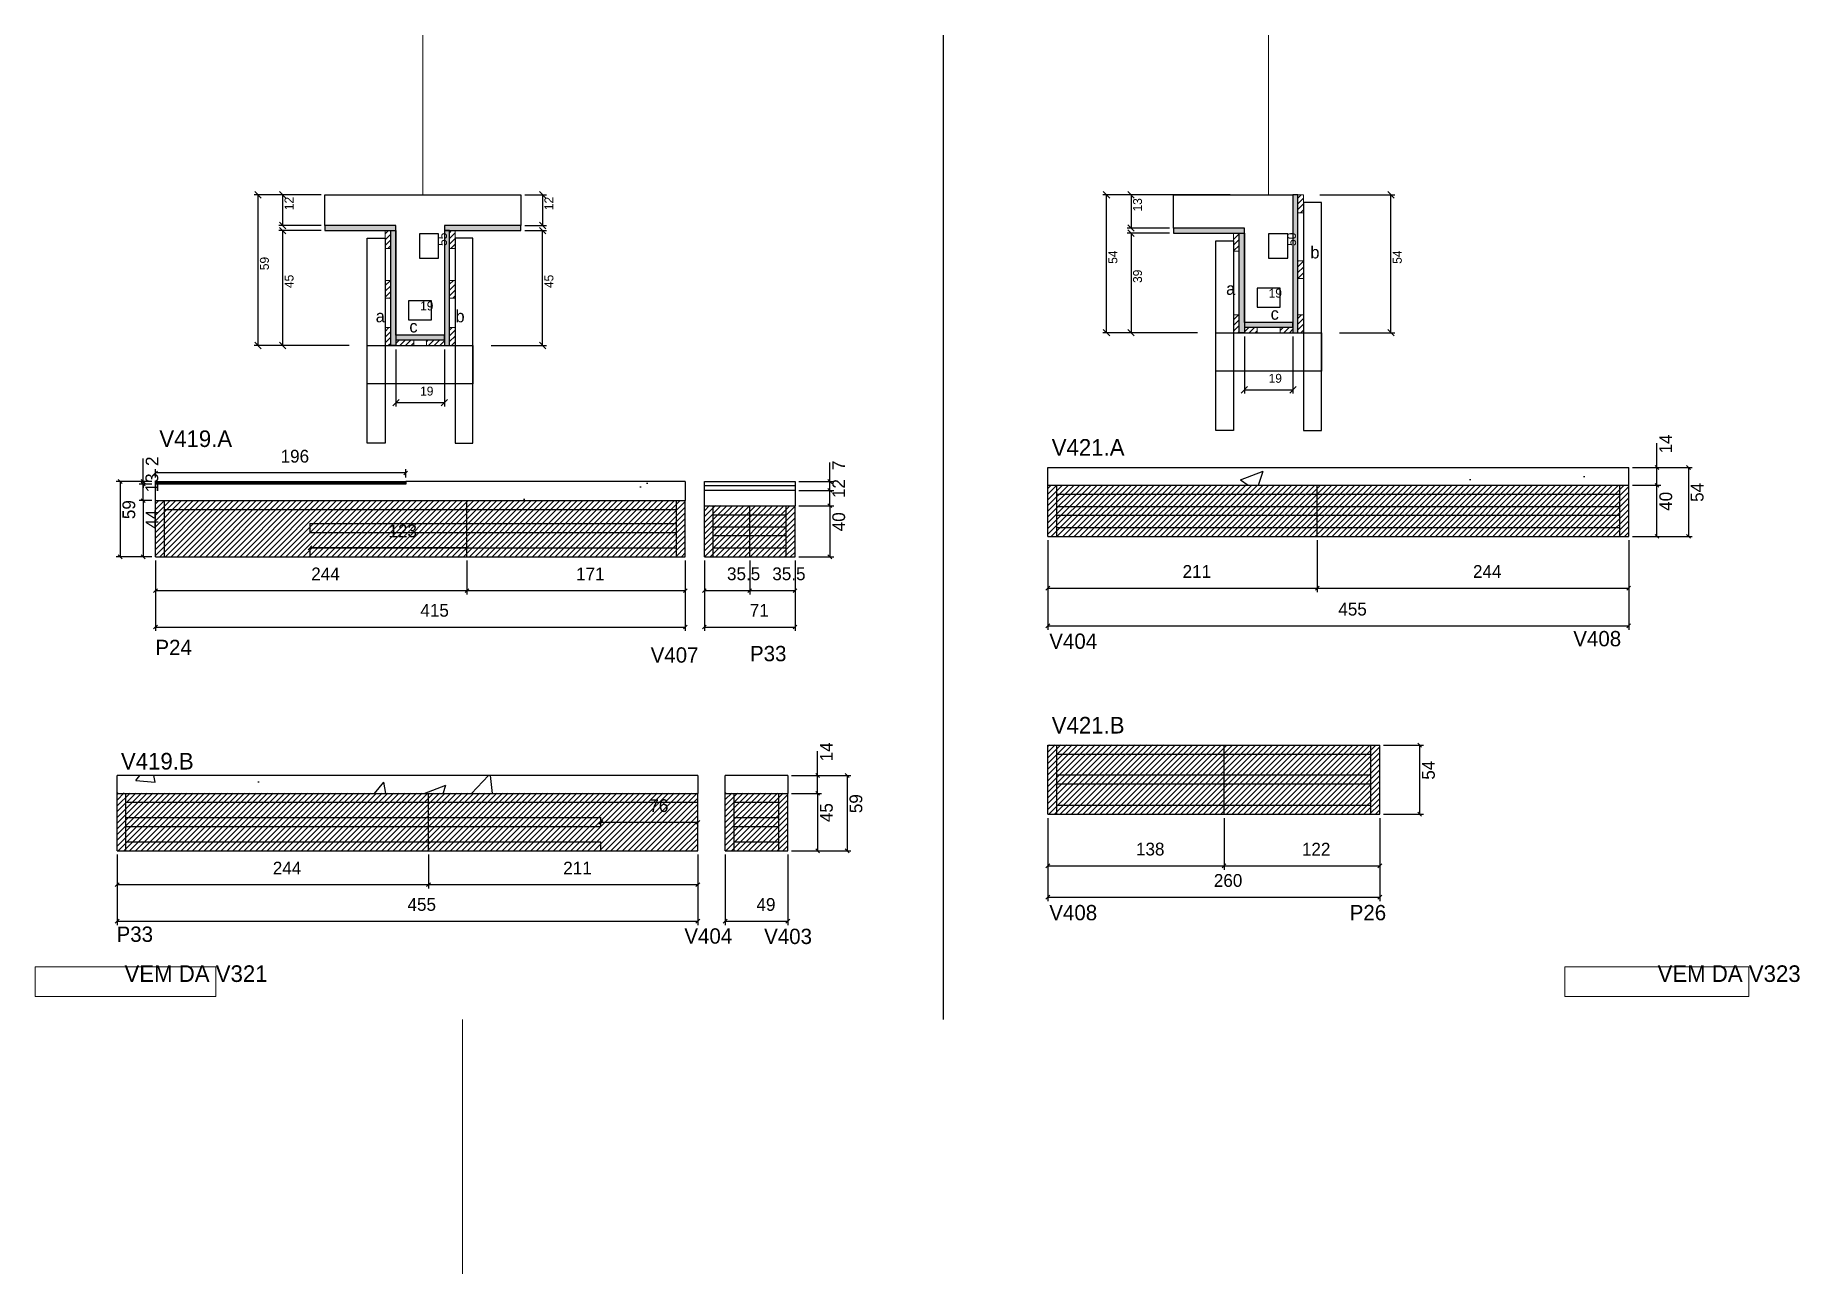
# Model space of a CAD drawing. Header units: metres. Extents: x 4782 to 6164, y 1444 to 2414.
import ezdxf

# ---------------------------------------------------------------- set-up
doc = ezdxf.new("R2010")
doc.units = ezdxf.units.M
for name, color, linetype in [('5', 7, 'Continuous'), ('CONCRETO', 7, 'Continuous'), ('COTA', 7, 'Continuous'), ('Cota Seção (2x)', 7, 'Continuous'), ('detalhes', 7, 'Continuous'), ('Hachura', 7, 'Continuous'), ('Madeira', 7, 'Continuous'), ('Painéis', 7, 'Continuous'), ('REAPROVEITAMENTO', 7, 'Continuous'), ('SARR_2.2x7', 7, 'Continuous'), ('SARR_3.5x7', 7, 'Continuous'), ('SARR_EDITAR', 7, 'Continuous'), ('SARRAFO DE PRESSAO', 7, 'Continuous'), ('Texto Seção', 7, 'Continuous')]:
    doc.layers.add(name, color=color, linetype=linetype)

msp = doc.modelspace()

# ---------------------------------------------------------------- hatches: boundary and pattern name
at = {"layer": 'COTA'}
h = msp.add_hatch(dxfattribs=at)
h.set_pattern_fill('AR-CONC')
h.paths.add_polyline_path([(6030.2, 2061.8), (6030.2, 2075.8), (5575.2, 2075.8), (5575.2, 2061.8), (6030.2, 2061.8), (6030.2, 2061.8)])
h = msp.add_hatch(dxfattribs=at)
h.set_pattern_fill('AR-CONC')
h.paths.add_polyline_path([(5072.1, 2062.8), (4876.1, 2062.8), (4876.1, 2049.8), (5291.1, 2049.8), (5291.1, 2064.8), (5072.1, 2064.8), (5072.1, 2062.8)])
h = msp.add_hatch(dxfattribs=at)
h.set_pattern_fill('AR-CONC')
h.paths.add_polyline_path([(5377.1, 2045.8), (5377.1, 2057.8), (5306.1, 2057.8), (5306.1, 2045.8), (5377.1, 2045.8)])
h = msp.add_hatch(dxfattribs=at)
h.set_pattern_fill('AR-CONC')
h.paths.add_polyline_path([(5301, 1820.5), (5301, 1834.5), (4845.7, 1834.5), (4846, 1820.5), (5301, 1820.5), (5301, 1820.5)])
h = msp.add_hatch(dxfattribs=at)
h.set_pattern_fill('AR-CONC')
h.paths.add_polyline_path([(5371.4, 1820.5), (5371.4, 1834.5), (5322.4, 1834.5), (5322.4, 1820.5), (5371.4, 1820.5), (5371.4, 1820.5)])
at = {"layer": 'Hachura'}
h = msp.add_hatch(color=7, dxfattribs=at)
h.dxf.hatch_style = 1
h.paths.add_polyline_path([(5771.1, 2289.3), (5767.1, 2289.3), (5767.1, 2181.3), (5771.1, 2181.3), (5771.1, 2289.3)])
h = msp.add_hatch(dxfattribs=at)
h.set_pattern_fill('ANSI31')
h.paths.add_polyline_path([(5771.1, 2275.3), (5775.5, 2275.3), (5775.5, 2289.3), (5771.1, 2289.3), (5771.1, 2275.3)])
h = msp.add_hatch(color=7, dxfattribs=at)
h.dxf.hatch_style = 1
h.paths.add_polyline_path([(5064.4, 2261.3), (5064.4, 2265.3), (5008.8, 2265.3), (5008.8, 2261.3), (5064.4, 2261.3)])
h = msp.add_hatch(dxfattribs=at)
h.set_pattern_fill('ANSI31')
h.paths.add_polyline_path([(5056, 2247.3), (5060.4, 2247.3), (5060.4, 2261.3), (5056, 2261.3), (5056, 2247.3)])
h = msp.add_hatch(color=7, dxfattribs=at)
h.dxf.hatch_style = 1
h.paths.add_polyline_path([(5060.4, 2261.3), (5064.4, 2261.3), (5064.4, 2171.3), (5060.4, 2171.3), (5060.4, 2261.3)])
h = msp.add_hatch(color=7, dxfattribs=at)
h.dxf.hatch_style = 1
h.paths.add_polyline_path([(5162.4, 2261.3), (5162.4, 2265.3), (5102.4, 2265.3), (5102.4, 2261.3), (5162.4, 2261.3)])
h = msp.add_hatch(color=7, dxfattribs=at)
h.dxf.hatch_style = 1
h.paths.add_polyline_path([(5106.4, 2261.3), (5102.4, 2261.3), (5102.4, 2171.3), (5106.4, 2171.3), (5106.4, 2261.3)])
h = msp.add_hatch(dxfattribs=at)
h.set_pattern_fill('ANSI31')
h.paths.add_polyline_path([(5110.8, 2247.3), (5106.4, 2247.3), (5106.4, 2261.3), (5110.8, 2261.3), (5110.8, 2247.3)])
h = msp.add_hatch(color=7, dxfattribs=at)
h.dxf.hatch_style = 1
h.paths.add_polyline_path([(5729.1, 2259.3), (5729.1, 2263.3), (5673.5, 2263.3), (5673.5, 2259.3), (5729.1, 2259.3)])
h = msp.add_hatch(dxfattribs=at)
h.set_pattern_fill('ANSI31')
h.paths.add_polyline_path([(5720.7, 2245.3), (5725.1, 2245.3), (5725.1, 2259.3), (5720.7, 2259.3), (5720.7, 2245.3)])
h = msp.add_hatch(color=7, dxfattribs=at)
h.dxf.hatch_style = 1
h.paths.add_polyline_path([(5729.1, 2259.3), (5725.1, 2259.3), (5725.1, 2181.3), (5729.1, 2181.3), (5729.1, 2259.3), (5729.1, 2259.3)])
h = msp.add_hatch(dxfattribs=at)
h.set_pattern_fill('ANSI31')
h.paths.add_polyline_path([(5771.1, 2223.7), (5775.5, 2223.7), (5775.5, 2237.7), (5771.1, 2237.7), (5771.1, 2223.7)])
h = msp.add_hatch(dxfattribs=at)
h.set_pattern_fill('ANSI31')
h.paths.add_polyline_path([(5056, 2208.3), (5060.4, 2208.3), (5060.4, 2222.3), (5056, 2222.3), (5056, 2208.3)])
h = msp.add_hatch(dxfattribs=at)
h.set_pattern_fill('ANSI31')
h.paths.add_polyline_path([(5110.8, 2208.3), (5106.4, 2208.3), (5106.4, 2222.3), (5110.8, 2222.3), (5110.8, 2208.3)])
h = msp.add_hatch(dxfattribs=at)
h.set_pattern_fill('ANSI31')
h.paths.add_polyline_path([(5056, 2171.3), (5060.4, 2171.3), (5060.4, 2185.3), (5056, 2185.3), (5056, 2171.3)])
h = msp.add_hatch(dxfattribs=at)
h.set_pattern_fill('ANSI31')
h.paths.add_polyline_path([(5110.8, 2171.3), (5106.4, 2171.3), (5106.4, 2185.3), (5110.8, 2185.3), (5110.8, 2171.3)])
h = msp.add_hatch(dxfattribs=at)
h.set_pattern_fill('ANSI31')
h.paths.add_polyline_path([(5720.7, 2181.3), (5725.1, 2181.3), (5725.1, 2195.3), (5720.7, 2195.3), (5720.7, 2181.3)])
h = msp.add_hatch(color=7, dxfattribs=at)
h.dxf.hatch_style = 1
h.paths.add_polyline_path([(5767.1, 2185.7), (5767.1, 2189.3), (5729.1, 2189.3), (5729.1, 2185.7), (5767.1, 2185.7)])
h = msp.add_hatch(dxfattribs=at)
h.set_pattern_fill('ANSI31')
h.paths.add_polyline_path([(5729.1, 2181.3), (5729.1, 2185.7), (5739.1, 2185.7), (5739.1, 2181.3), (5729.1, 2181.3)])
h = msp.add_hatch(dxfattribs=at)
h.set_pattern_fill('ANSI31')
h.paths.add_polyline_path([(5767.1, 2181.3), (5767.1, 2185.7), (5757.1, 2185.7), (5757.1, 2181.3), (5767.1, 2181.3)])
h = msp.add_hatch(dxfattribs=at)
h.set_pattern_fill('ANSI31')
h.paths.add_polyline_path([(5771.1, 2181.3), (5775.5, 2181.3), (5775.5, 2195.3), (5771.1, 2195.3), (5771.1, 2181.3)])
h = msp.add_hatch(color=7, dxfattribs=at)
h.dxf.hatch_style = 1
h.paths.add_polyline_path([(5102.4, 2175.7), (5102.4, 2179.3), (5064.4, 2179.3), (5064.4, 2175.7), (5102.4, 2175.7)])
h = msp.add_hatch(dxfattribs=at)
h.set_pattern_fill('ANSI31')
h.paths.add_polyline_path([(5064.4, 2171.3), (5064.4, 2175.7), (5078.4, 2175.7), (5078.4, 2171.3), (5064.4, 2171.3)])
h = msp.add_hatch(dxfattribs=at)
h.set_pattern_fill('ANSI31')
h.paths.add_polyline_path([(5102.4, 2171.3), (5102.4, 2175.7), (5088.4, 2175.7), (5088.4, 2171.3), (5102.4, 2171.3)])
at = {"layer": 'REAPROVEITAMENTO'}
h = msp.add_hatch(dxfattribs=at)
h.set_pattern_fill('ANSI31')
h.paths.add_polyline_path([(5575.2, 2021.9), (5575.2, 2062), (6030.2, 2061.8), (6030.2, 2021.7), (5575.2, 2021.9), (5575.2, 2021.9)])
h = msp.add_hatch(dxfattribs=at)
h.set_pattern_fill('ANSI31')
h.paths.add_polyline_path([(5291.1, 2005.8), (5291.1, 2049.8), (4876.1, 2049.8), (4876.1, 2005.8), (5291.1, 2005.8)])
h = msp.add_hatch(dxfattribs=at)
h.set_pattern_fill('ANSI31')
h.paths.add_polyline_path([(5377.1, 2005.8), (5377.1, 2045.7), (5306.1, 2045.9), (5306.1, 2005.9), (5377.1, 2005.8)])
h = msp.add_hatch(dxfattribs=at)
h.set_pattern_fill('ANSI31')
h.paths.add_polyline_path([(5575.2, 1804.4), (5575.2, 1858.5), (5835.2, 1858.2), (5835.2, 1804.1), (5575.2, 1804.4), (5575.2, 1804.4)])
h = msp.add_hatch(dxfattribs=at)
h.set_pattern_fill('ANSI31')
h.paths.add_polyline_path([(5301, 1775.4), (5301, 1820.6), (4846, 1820.8), (4846, 1775.6), (5301, 1775.4)])
h = msp.add_hatch(dxfattribs=at)
h.set_pattern_fill('ANSI31')
h.paths.add_polyline_path([(5371.4, 1775.4), (5371.4, 1820.6), (5322.4, 1820.8), (5322.4, 1775.6), (5371.4, 1775.4)])

# ---------------------------------------------------------------- linework, layer by layer
at = {"layer": 'CONCRETO', "color": 251, "lineweight": 25}
for points in [[(5008.8, 2265.3), (5008.8, 2289.3), (5162.4, 2289.3), (5162.4, 2265.3), (5102.4, 2265.3), (5102.4, 2179.3), (5064.4, 2179.3), (5064.4, 2265.3)], [(5673.5, 2263.3), (5673.5, 2289.3), (5729.1, 2289.3), (5729.1, 2289.3), (5767.1, 2289.3), (5767.1, 2189.3), (5729.1, 2189.3), (5729.1, 2263.3)]]:
    msp.add_lwpolyline(points, close=True, dxfattribs=at)
at = {"layer": 'COTA', "color": 241, "lineweight": 25}
for p, q in [((5493.1, 2414.3), (5493.1, 1643.5)), ((5575.2, 2061.8), (5575.2, 2075.8)), ((5575.2, 2075.8), (6030.2, 2075.8)), ((6030.2, 2061.8), (6030.2, 2075.8)), ((4876.1, 2049.8), (4876.1, 2062.8)), ((5291.1, 2064.8), (5072.1, 2064.8)), ((5291.1, 2064.8), (5291.1, 2049.8)), ((5306.1, 2045.8), (5306.1, 2057.8)), ((5377.1, 2057.8), (5306.1, 2057.8)), ((5377.1, 2057.8), (5377.1, 2045.8)), ((4846, 1820.5), (4846, 1834.5)), ((5301, 1834.5), (4846, 1834.5)), ((5301, 1834.5), (5301, 1820.5)), ((5322.4, 1820.5), (5322.4, 1834.5)), ((5371.4, 1834.5), (5322.4, 1834.5)), ((5371.4, 1834.5), (5371.4, 1820.5))]:
    msp.add_line(p, q, dxfattribs=at)
at = {"layer": 'COTA', "color": 4, "lineweight": 25}
for p, q in [((5005.8, 2289.3), (4953.4, 2289.3)), ((4956.4, 2171.3), (4956.4, 2289.3)), ((5005.8, 2289.3), (4972.7, 2289.3)), ((4975.7, 2289.3), (4975.7, 2265.3)), ((5165.4, 2289.3), (5182.3, 2289.3)), ((5179.3, 2289.3), (5179.3, 2265.3)), ((5718.1, 2289.3), (5618.1, 2289.3)), ((5621.1, 2181.3), (5621.1, 2289.3)), ((5670.5, 2289.3), (5637.4, 2289.3)), ((5640.4, 2289.3), (5640.4, 2263.3)), ((5788.1, 2289.3), (5846.9, 2289.3)), ((5843.9, 2181.3), (5843.9, 2289.3)), ((5005.8, 2265.3), (4972.7, 2265.3)), ((5005.8, 2261.3), (4972.7, 2261.3)), ((4975.7, 2261.3), (4975.7, 2171.3)), ((5165.4, 2265.3), (5182.3, 2265.3)), ((5165.4, 2261.3), (5182.3, 2261.3)), ((5179.3, 2171.3), (5179.3, 2261.3)), ((5670.5, 2263.3), (5637.4, 2263.3)), ((5670.5, 2259.3), (5637.4, 2259.3)), ((5640.4, 2259.3), (5640.4, 2181.3)), ((5027.8, 2171.3), (4953.4, 2171.3)), ((5027.8, 2171.3), (4972.7, 2171.3)), ((5139, 2171.3), (5182.3, 2171.3)), ((5692.5, 2181.3), (5618.1, 2181.3)), ((5692.5, 2181.3), (5637.4, 2181.3)), ((5729.1, 2178.3), (5729.1, 2133.6)), ((5767.1, 2178.3), (5767.1, 2133.6)), ((5803.7, 2181.3), (5846.9, 2181.3)), ((5064.4, 2168.3), (5064.4, 2123.6)), ((5102.4, 2168.3), (5102.4, 2123.6)), ((5729.1, 2136.6), (5767.1, 2136.6)), ((5064.4, 2126.6), (5102.4, 2126.6)), ((6052.3, 2075.8), (6052.3, 2094.9)), ((4866.4, 2064.8), (4866.4, 2082.9)), ((4876.1, 2067.8), (4876.1, 2074.5)), ((5072.1, 2067.8), (5072.1, 2074.5)), ((5404.4, 2064.8), (5404.4, 2079.6)), ((6033.2, 2075.8), (6055.3, 2075.8)), ((6033.2, 2075.8), (6080, 2075.8)), ((6052.3, 2061.8), (6052.3, 2075.8)), ((6077, 2075.8), (6077, 2021.8)), ((4873.1, 2064.8), (4845.4, 2064.8)), ((4848.4, 2064.8), (4848.4, 2005.8)), ((4873.1, 2064.8), (4863.4, 2064.8)), ((4873.1, 2062.8), (4863.4, 2062.8)), ((4873.1, 2062.8), (4863.4, 2062.8)), ((4866.4, 2062.8), (4866.4, 2064.8)), ((4866.4, 2049.8), (4866.4, 2062.8)), ((4866.4, 2062.8), (4866.4, 2059.8)), ((5072.1, 2071.5), (4876.1, 2071.5)), ((5380.1, 2064.8), (5407.4, 2064.8)), ((5404.4, 2057.8), (5404.4, 2064.8)), ((6033.2, 2061.8), (6055.3, 2061.8)), ((6033.2, 2061.8), (6055.3, 2061.8)), ((6052.3, 2021.8), (6052.3, 2061.8)), ((4873.1, 2049.8), (4863.4, 2049.8)), ((4873.1, 2049.8), (4863.4, 2049.8)), ((4866.4, 2049.8), (4866.4, 2005.8)), ((5380.1, 2057.8), (5407.4, 2057.8)), ((5380.1, 2057.8), (5407.4, 2057.8)), ((5380.1, 2045.8), (5407.4, 2045.8)), ((5380.1, 2045.8), (5407.4, 2045.8)), ((5404.4, 2045.8), (5404.4, 2057.8)), ((5404.4, 2045.8), (5404.4, 2005.8)), ((5575.2, 2018.8), (5575.2, 1978.2)), ((5575.2, 2018.8), (5575.2, 1948.7)), ((5786.2, 2018.8), (5786.2, 1978.2)), ((5786.2, 2018.8), (5786.2, 1978.2)), ((6030.2, 2018.8), (6030.2, 1978.2)), ((6030.2, 2018.8), (6030.2, 1948.7)), ((6033.2, 2021.8), (6055.3, 2021.8)), ((6033.2, 2021.8), (6080, 2021.8)), ((4873.1, 2005.8), (4845.4, 2005.8)), ((4873.1, 2005.8), (4863.4, 2005.8)), ((5120.1, 2012.8), (4997.1, 2012.8)), ((5380.1, 2005.8), (5407.4, 2005.8)), ((4876.1, 2002.8), (4876.1, 1976.3)), ((4876.1, 2002.8), (4876.1, 1947.8)), ((5120.1, 2002.8), (5120.1, 1976.3)), ((5120.1, 2002.8), (5120.1, 1976.3)), ((5291.1, 2002.8), (5291.1, 1976.3)), ((5291.1, 2002.8), (5291.1, 1947.8)), ((5306.1, 2002.8), (5306.1, 1976.3)), ((5306.1, 2002.8), (5306.1, 1947.8)), ((5341.6, 2002.8), (5341.6, 1976.3)), ((5341.6, 2002.8), (5341.6, 1976.3)), ((5377.1, 2002.8), (5377.1, 1976.3)), ((5377.1, 2002.8), (5377.1, 1947.8)), ((4876.1, 1979.3), (5120.1, 1979.3)), ((5120.1, 1979.3), (5291.1, 1979.3)), ((5306.1, 1979.3), (5341.6, 1979.3)), ((5341.6, 1979.3), (5377.1, 1979.3)), ((5575.2, 1981.2), (5786.2, 1981.2)), ((5786.2, 1981.2), (6030.2, 1981.2)), ((4876.1, 1950.8), (5291.1, 1950.8)), ((5306.1, 1950.8), (5377.1, 1950.8)), ((5575.2, 1951.7), (6030.2, 1951.7)), ((5394.8, 1834.5), (5394.8, 1853.6)), ((5838.2, 1858.2), (5869.4, 1858.2)), ((5866.4, 1858.2), (5866.4, 1804.2)), ((5374.4, 1834.5), (5397.8, 1834.5)), ((5374.4, 1834.5), (5420.9, 1834.5)), ((5394.8, 1820.5), (5394.8, 1834.5)), ((5417.9, 1834.5), (5417.9, 1775.5)), ((5374.4, 1820.5), (5397.8, 1820.5)), ((5374.4, 1820.5), (5397.8, 1820.5)), ((5394.8, 1820.5), (5394.8, 1775.5)), ((5301, 1797.8), (5225, 1797.8)), ((5575.2, 1801.2), (5575.2, 1760.7)), ((5575.2, 1801.2), (5575.2, 1736.2)), ((5713.2, 1801.2), (5713.2, 1760.7)), ((5713.2, 1801.2), (5713.2, 1760.7)), ((5835.2, 1801.2), (5835.2, 1760.7)), ((5835.2, 1801.2), (5835.2, 1736.2)), ((5838.2, 1804.2), (5869.4, 1804.2)), ((5225, 1795), (5225, 1794.8)), ((5301, 1795), (5301, 1794.8)), ((4846, 1772.5), (4846, 1746)), ((4846, 1772.5), (4846, 1717.4)), ((5090, 1772.5), (5090, 1746)), ((5090, 1772.5), (5090, 1746)), ((5301, 1772.5), (5301, 1746)), ((5301, 1772.5), (5301, 1717.4)), ((5322.4, 1772.5), (5322.4, 1717.4)), ((5371.4, 1772.5), (5371.4, 1717.4)), ((5374.4, 1775.5), (5397.8, 1775.5)), ((5374.4, 1775.5), (5420.9, 1775.5)), ((5575.2, 1763.7), (5713.2, 1763.7)), ((5713.2, 1763.7), (5835.2, 1763.7)), ((4846, 1749), (5090, 1749)), ((5090, 1749), (5301, 1749)), ((5575.2, 1739.2), (5835.2, 1739.2)), ((4846, 1720.4), (5301, 1720.4)), ((5322.4, 1720.4), (5371.4, 1720.4))]:
    msp.add_line(p, q, dxfattribs=at)
at = {"layer": 'COTA', "color": 0, "lineweight": 25}
for p, q in [((6053.8, 2074.3), (6050.8, 2077.3)), ((6078.5, 2074.3), (6075.5, 2077.3)), ((4849.9, 2063.3), (4846.9, 2066.3)), ((4864.9, 2066.3), (4867.9, 2063.3)), ((4867.9, 2061.3), (4864.9, 2064.3)), ((4867.9, 2061.3), (4864.9, 2064.3)), ((4877.6, 2073), (4874.6, 2070)), ((5070.6, 2070), (5073.6, 2073)), ((5405.9, 2063.3), (5402.9, 2066.3)), ((6053.8, 2060.3), (6050.8, 2063.3)), ((6050.8, 2063.3), (6053.8, 2060.3)), ((4864.9, 2051.3), (4867.9, 2048.3)), ((4867.9, 2048.3), (4864.9, 2051.3)), ((5405.9, 2056.3), (5402.9, 2059.3)), ((5402.9, 2059.3), (5405.9, 2056.3)), ((5405.9, 2044.3), (5402.9, 2047.3)), ((5402.9, 2047.3), (5405.9, 2044.3)), ((6050.8, 2023.3), (6053.8, 2020.3)), ((6075.5, 2023.3), (6078.5, 2020.3)), ((4846.9, 2007.3), (4849.9, 2004.3)), ((4864.9, 2007.3), (4867.9, 2004.3)), ((4998.6, 2014.3), (4995.6, 2011.3)), ((5118.6, 2011.3), (5121.6, 2014.3)), ((5402.9, 2007.3), (5405.9, 2004.3)), ((4877.6, 1980.8), (4874.6, 1977.8)), ((5118.6, 1977.8), (5121.6, 1980.8)), ((5121.6, 1980.8), (5118.6, 1977.8)), ((5289.6, 1977.8), (5292.6, 1980.8)), ((5307.6, 1980.8), (5304.6, 1977.8)), ((5340.1, 1977.8), (5343.1, 1980.8)), ((5343.1, 1980.8), (5340.1, 1977.8)), ((5375.6, 1977.8), (5378.6, 1980.8)), ((5576.7, 1982.7), (5573.7, 1979.7)), ((5784.7, 1979.7), (5787.7, 1982.7)), ((5787.7, 1982.7), (5784.7, 1979.7)), ((6028.7, 1979.7), (6031.7, 1982.7)), ((4877.6, 1952.3), (4874.6, 1949.3)), ((5289.6, 1949.3), (5292.6, 1952.3)), ((5307.6, 1952.3), (5304.6, 1949.3)), ((5375.6, 1949.3), (5378.6, 1952.3)), ((5576.7, 1953.2), (5573.7, 1950.2)), ((6028.7, 1950.2), (6031.7, 1953.2)), ((5867.9, 1856.7), (5864.9, 1859.7)), ((5396.3, 1833), (5393.3, 1836)), ((5419.4, 1833), (5416.4, 1836)), ((5393.3, 1822), (5396.3, 1819)), ((5396.3, 1819), (5393.3, 1822)), ((5226.5, 1799.3), (5223.5, 1796.3)), ((5299.5, 1796.3), (5302.5, 1799.3)), ((5864.9, 1805.7), (5867.9, 1802.7)), ((5393.3, 1777), (5396.3, 1774)), ((5416.4, 1777), (5419.4, 1774)), ((5576.7, 1765.2), (5573.7, 1762.2)), ((5711.7, 1762.2), (5714.7, 1765.2)), ((5714.7, 1765.2), (5711.7, 1762.2)), ((5833.7, 1762.2), (5836.7, 1765.2)), ((4847.5, 1750.5), (4844.5, 1747.5)), ((5088.5, 1747.5), (5091.5, 1750.5)), ((5091.5, 1750.5), (5088.5, 1747.5)), ((5299.5, 1747.5), (5302.5, 1750.5)), ((5576.7, 1740.7), (5573.7, 1737.7)), ((5833.7, 1737.7), (5836.7, 1740.7)), ((4847.5, 1721.9), (4844.5, 1718.9)), ((5299.5, 1718.9), (5302.5, 1721.9)), ((5323.9, 1721.9), (5320.9, 1718.9)), ((5369.9, 1718.9), (5372.9, 1721.9))]:
    msp.add_line(p, q, dxfattribs=at)
for points in [[(4958.9, 2286.8), (4953.9, 2291.8)], [(4978.2, 2286.8), (4973.2, 2291.8)], [(5181.8, 2286.8), (5176.8, 2291.8)], [(5623.6, 2286.8), (5618.6, 2291.8)], [(5642.9, 2286.8), (5637.9, 2291.8)], [(5846.4, 2286.8), (5841.4, 2291.8)], [(4973.2, 2267.8), (4978.2, 2262.8)], [(5176.8, 2267.8), (5181.8, 2262.8)], [(4978.2, 2258.8), (4973.2, 2263.8)], [(5181.8, 2258.8), (5176.8, 2263.8)], [(5637.9, 2265.8), (5642.9, 2260.8)], [(5642.9, 2256.8), (5637.9, 2261.8)], [(4953.9, 2173.8), (4958.9, 2168.8)], [(4973.2, 2173.8), (4978.2, 2168.8)], [(5176.8, 2173.8), (5181.8, 2168.8)], [(5618.6, 2183.8), (5623.6, 2178.8)], [(5637.9, 2183.8), (5642.9, 2178.8)], [(5841.4, 2183.8), (5846.4, 2178.8)], [(5066.9, 2129.1), (5061.9, 2124.1)], [(5099.9, 2124.1), (5104.9, 2129.1)], [(5731.6, 2139.1), (5726.6, 2134.1)], [(5764.6, 2134.1), (5769.6, 2139.1)]]:
    msp.add_lwpolyline(points, dxfattribs=at)
at = {"layer": 'Cota Seção (2x)', "color": 180, "lineweight": 25}
for p, q in [((5097.9, 2258.9), (5082.9, 2258.9)), ((5082.9, 2258.9), (5082.9, 2239.6)), ((5097.9, 2239.6), (5097.9, 2258.9)), ((5763.1, 2258.9), (5748.1, 2258.9)), ((5748.1, 2258.9), (5748.1, 2239.6)), ((5763.1, 2239.6), (5763.1, 2258.9)), ((5082.9, 2239.6), (5097.9, 2239.6)), ((5748.1, 2239.6), (5763.1, 2239.6)), ((5757.1, 2216.3), (5739.1, 2216.3)), ((5739.1, 2216.3), (5739.1, 2201.3)), ((5757.1, 2201.3), (5757.1, 2216.3)), ((5092.4, 2206.3), (5074.4, 2206.3)), ((5074.4, 2206.3), (5074.4, 2191.3)), ((5092.4, 2191.3), (5092.4, 2206.3)), ((5739.1, 2201.3), (5757.1, 2201.3)), ((5074.4, 2191.3), (5092.4, 2191.3))]:
    msp.add_line(p, q, dxfattribs=at)
at = {"layer": 'Madeira', "color": 126, "lineweight": 18}
for points in [[(5771.1, 2275.3), (5775.5, 2275.3), (5775.5, 2289.3), (5771.1, 2289.3)], [(5056, 2247.3), (5060.4, 2247.3), (5060.4, 2261.3), (5056, 2261.3)], [(5110.8, 2247.3), (5106.4, 2247.3), (5106.4, 2261.3), (5110.8, 2261.3)], [(5720.7, 2245.3), (5725.1, 2245.3), (5725.1, 2259.3), (5720.7, 2259.3)], [(5771.1, 2223.7), (5775.5, 2223.7), (5775.5, 2237.7), (5771.1, 2237.7)], [(5056, 2208.3), (5060.4, 2208.3), (5060.4, 2222.3), (5056, 2222.3)], [(5110.8, 2208.3), (5106.4, 2208.3), (5106.4, 2222.3), (5110.8, 2222.3)], [(5056, 2171.3), (5060.4, 2171.3), (5060.4, 2185.3), (5056, 2185.3)], [(5110.8, 2171.3), (5106.4, 2171.3), (5106.4, 2185.3), (5110.8, 2185.3)], [(5720.7, 2181.3), (5725.1, 2181.3), (5725.1, 2195.3), (5720.7, 2195.3)], [(5729.1, 2181.3), (5729.1, 2185.7), (5739.1, 2185.7), (5739.1, 2181.3)], [(5767.1, 2181.3), (5767.1, 2185.7), (5757.1, 2185.7), (5757.1, 2181.3)], [(5771.1, 2181.3), (5775.5, 2181.3), (5775.5, 2195.3), (5771.1, 2195.3)], [(5064.4, 2171.3), (5064.4, 2175.7), (5078.4, 2175.7), (5078.4, 2171.3)], [(5102.4, 2171.3), (5102.4, 2175.7), (5088.4, 2175.7), (5088.4, 2171.3)]]:
    msp.add_lwpolyline(points, close=True, dxfattribs=at)
at = {"layer": 'Painéis', "color": 200, "lineweight": 25}
for p, q in [((5575.2, 2061.8), (6030.2, 2061.8)), ((5575.2, 2021.8), (5575.2, 2061.8)), ((5786.2, 2021.8), (5786.2, 2061.8)), ((6030.2, 2021.8), (6030.2, 2061.8)), ((4876.1, 2049.8), (5291.1, 2049.8)), ((4876.1, 2005.8), (4876.1, 2049.8)), ((5120.1, 2005.8), (5120.1, 2049.8)), ((5291.1, 2005.8), (5291.1, 2049.8)), ((5306.1, 2045.8), (5377.1, 2045.8)), ((5306.1, 2005.8), (5306.1, 2045.8)), ((5341.6, 2005.8), (5341.6, 2045.8)), ((5377.1, 2005.8), (5377.1, 2045.8)), ((5575.2, 2021.8), (6030.2, 2021.8)), ((4876.1, 2005.8), (5291.1, 2005.8)), ((5306.1, 2005.8), (5377.1, 2005.8)), ((5575.2, 1858.2), (5835.2, 1858.2)), ((5575.2, 1804.2), (5575.2, 1858.2)), ((5713.2, 1804.2), (5713.2, 1858.2)), ((5835.2, 1804.2), (5835.2, 1858.2)), ((4846, 1820.5), (5301, 1820.5)), ((4846, 1775.5), (4846, 1820.5)), ((5090, 1775.5), (5090, 1820.5)), ((5301, 1775.5), (5301, 1820.5)), ((5322.4, 1820.5), (5371.4, 1820.5)), ((5322.4, 1775.5), (5322.4, 1820.5)), ((5371.4, 1775.5), (5371.4, 1820.5)), ((5575.2, 1804.2), (5835.2, 1804.2)), ((4846, 1775.5), (5301, 1775.5)), ((5322.4, 1775.5), (5371.4, 1775.5))]:
    msp.add_line(p, q, dxfattribs=at)
for points in [[(5771.1, 2289.3), (5767.1, 2289.3), (5767.1, 2181.3), (5771.1, 2181.3)], [(5064.4, 2261.3), (5064.4, 2265.3), (5008.8, 2265.3), (5008.8, 2261.3)], [(5060.4, 2261.3), (5064.4, 2261.3), (5064.4, 2171.3), (5060.4, 2171.3)], [(5162.4, 2261.3), (5162.4, 2265.3), (5102.4, 2265.3), (5102.4, 2261.3)], [(5106.4, 2261.3), (5102.4, 2261.3), (5102.4, 2171.3), (5106.4, 2171.3)], [(5729.1, 2259.3), (5729.1, 2263.3), (5673.5, 2263.3), (5673.5, 2259.3)], [(5725.1, 2259.3), (5729.1, 2259.3), (5729.1, 2181.3), (5725.1, 2181.3)], [(5767.1, 2185.7), (5767.1, 2189.3), (5729.1, 2189.3), (5729.1, 2185.7)], [(5102.4, 2175.7), (5102.4, 2179.3), (5064.4, 2179.3), (5064.4, 2175.7)], [(4876.1, 2064.8), (5072.1, 2064.8), (5072.1, 2062.8), (4876.1, 2062.8)], [(5377.1, 2057.8), (5306.1, 2057.8), (5306.1, 2064.8), (5377.1, 2064.8)]]:
    msp.add_lwpolyline(points, close=True, dxfattribs=at)
at = {"layer": 'SARR_2.2x7', "color": 40, "lineweight": 25}
for p, q in [((5377.1, 2061.3), (5306.1, 2061.3)), ((5582.2, 2021.8), (5582.2, 2061.8)), ((6023.2, 2021.8), (6023.2, 2061.8)), ((4883.1, 2005.8), (4883.1, 2049.8)), ((5284.2, 2005.8), (5284.2, 2049.8)), ((5313, 2005.8), (5313, 2045.8)), ((5370.1, 2005.8), (5370.1, 2045.8)), ((5582.2, 2054.8), (6023.2, 2054.8)), ((4883.1, 2042.8), (5120.1, 2042.8)), ((5120.1, 2042.8), (5284.2, 2042.8)), ((5313, 2038.8), (5341.6, 2038.8)), ((5341.6, 2038.8), (5370.1, 2038.8)), ((5582.2, 2045.3), (5786.2, 2045.3)), ((5582.2, 2038.3), (5786.2, 2038.3)), ((5786.2, 2045.3), (6023.2, 2045.3)), ((5786.2, 2038.3), (6023.2, 2038.3)), ((4997.1, 2031.8), (5120.1, 2031.8)), ((4997.1, 2031.8), (4997.1, 2024.8)), ((4997.1, 2024.8), (5120.1, 2024.8)), ((5120.1, 2031.8), (5284.2, 2031.8)), ((5120.1, 2024.8), (5284.2, 2024.8)), ((5313, 2029.4), (5341.6, 2029.4)), ((5313, 2022.4), (5341.6, 2022.4)), ((5341.6, 2029.4), (5370.1, 2029.4)), ((5341.6, 2022.4), (5370.1, 2022.4)), ((5582.2, 2028.8), (6023.2, 2028.8)), ((4997.1, 2012.8), (5120.1, 2012.8)), ((4997.1, 2012.8), (4997.1, 2005.8)), ((5120.1, 2012.8), (5284.2, 2012.8)), ((5313, 2012.8), (5341.6, 2012.8)), ((5341.6, 2012.8), (5370.1, 2012.8)), ((5582.2, 1804.2), (5582.2, 1858.2)), ((5828.2, 1804.2), (5828.2, 1858.2)), ((5582.2, 1851.2), (5713.2, 1851.2)), ((5713.2, 1851.2), (5828.2, 1851.2)), ((5582.2, 1835), (5713.2, 1835)), ((5582.2, 1828), (5713.2, 1828)), ((5713.2, 1835), (5828.2, 1835)), ((5713.2, 1828), (5828.2, 1828)), ((4852.9, 1775.5), (4852.9, 1820.5)), ((4852.9, 1813.5), (5090, 1813.5)), ((5090, 1813.5), (5301, 1813.5)), ((5329.3, 1775.5), (5329.3, 1820.5)), ((5329.3, 1813.5), (5364.4, 1813.5)), ((5364.4, 1775.5), (5364.4, 1820.5)), ((5582.2, 1811.2), (5713.2, 1811.2)), ((5713.2, 1811.2), (5828.2, 1811.2)), ((4852.9, 1801.5), (5090, 1801.5)), ((5090, 1801.5), (5225, 1801.5)), ((5225, 1794.5), (5225, 1801.5)), ((5329.3, 1801.5), (5364.4, 1801.5)), ((4852.9, 1794.5), (5090, 1794.5)), ((5090, 1794.5), (5225, 1794.5)), ((5329.3, 1794.5), (5364.4, 1794.5)), ((4852.9, 1782.5), (5090, 1782.5)), ((5090, 1782.5), (5225, 1782.5)), ((5225, 1775.7), (5225, 1782.5)), ((5329.3, 1782.5), (5364.4, 1782.5))]:
    msp.add_line(p, q, dxfattribs=at)
at = {"layer": 'SARR_3.5x7', "color": 81, "lineweight": 25}
for points in [[(5789.5, 2283.3), (5775.5, 2283.3), (5775.5, 2104.8), (5789.5, 2104.8)], [(5042, 2255.3), (5056, 2255.3), (5056, 2094.8), (5042, 2094.8)], [(5124.8, 2255.3), (5110.8, 2255.3), (5110.8, 2094.8), (5124.8, 2094.8)], [(5706.7, 2253.3), (5720.7, 2253.3), (5720.7, 2104.8), (5706.7, 2104.8)], [(5042, 2171.3), (5124.8, 2171.3), (5124.8, 2141.2), (5042, 2141.2)], [(5706.7, 2181.3), (5789.5, 2181.3), (5789.5, 2151.2), (5706.7, 2151.2)]]:
    msp.add_lwpolyline(points, close=True, dxfattribs=at)
at = {"layer": 'SARR_EDITAR', "color": 141, "lineweight": 25}
msp.add_line((5072.1, 2063.8), (4876.1, 2063.8), dxfattribs=at)
at = {"layer": 'SARRAFO DE PRESSAO', "color": 30, "lineweight": 9}
msp.add_line((5116.6, 1444.3), (5116.6, 1643.5), dxfattribs=at)
at = {"layer": 'Texto Seção', "color": 252, "lineweight": 15}
for p, q in [((5085.6, 2289.3), (5085.6, 2414.3)), ((5748.1, 2289.3), (5748.1, 2414.3))]:
    msp.add_line(p, q, dxfattribs=at)
at = {"layer": 'Texto Seção', "color": 7, "lineweight": 15}
for points in [[(4781.9, 1684.7), (4923.4, 1684.7), (4923.4, 1661.5), (4781.9, 1661.5)], [(5980.2, 1684.7), (6124.4, 1684.7), (6124.4, 1661.5), (5980.2, 1661.5)]]:
    msp.add_lwpolyline(points, close=True, dxfattribs=at)

# ---------------------------------------------------------------- texts
at = {"layer": '5', "color": 5, "lineweight": 25}
for s, p in [('P24', (4876, 1928.8)), ('P33', (5341.8, 1924)), ('V404', (5576.3, 1933.7)), ('V408', (5986.8, 1935.7)), ('V407', (5264, 1922.9)), ('V408', (5576.3, 1721.1)), ('P26', (5811.6, 1721.1)), ('P33', (4845.6, 1704.2)), ('V404', (5290.4, 1702.8)), ('V403', (5352.9, 1702.5))]:
    msp.add_text(s, height=12, rotation=0, dxfattribs=at).set_placement(p)
at = {"layer": 'COTA', "color": 1, "lineweight": 25}
for s, p in [('12', (4984.2, 2277.3)), ('12', (5187.8, 2277.3)), ('13', (5648.9, 2276.3)), ('59', (4964.9, 2230.3)), ('54', (5629.6, 2235.3)), ('54', (5852.4, 2235.3)), ('45', (4984.2, 2216.3)), ('45', (5187.8, 2216.3)), ('39', (5648.9, 2220.3))]:
    msp.add_text(s, height=7, rotation=90, dxfattribs=at).set_placement(p)
for p in [(5748.1, 2142.1), (5083.4, 2132.1)]:
    msp.add_text('19', height=7, dxfattribs=at).set_placement(p)
at = {"layer": 'COTA', "color": 240, "lineweight": 25}
for s, p in [('14', (6064.2, 2086.8)), ('2', (4878.4, 2076.9)), ('7', (5416.3, 2073.7)), ('13', (4878.2, 2056.3)), ('12', (5416.3, 2051.8)), ('54', (6088.8, 2048.8)), ('59', (4860.2, 2035.3)), ('40', (6064.2, 2041.8)), ('44', (4878.4, 2027.8)), ('40', (5416.3, 2025.8)), ('14', (5406.7, 1845.6)), ('54', (5878.3, 1831.2)), ('45', (5406.6, 1798)), ('59', (5429.8, 1805))]:
    msp.add_text(s, height=10, rotation=90, dxfattribs=at).set_placement(p)
for s, p in [('196', (4974.1, 2079.6)), ('123', (5058.6, 2021.1)), ('244', (4998.1, 1987.4)), ('171', (5205.6, 1987.4)), ('35.5', (5323.8, 1987.5)), ('35.5', (5359.3, 1987.5)), ('211', (5680.7, 1989.3)), ('244', (5908.2, 1989.3)), ('415', (5083.6, 1958.9)), ('71', (5341.6, 1958.8)), ('455', (5802.7, 1959.8)), ('76', (5263, 1805.9)), ('138', (5644.2, 1771.9)), ('122', (5774.2, 1771.8)), ('244', (4968, 1757)), ('211', (5195.5, 1757)), ('260', (5705.2, 1747.3)), ('455', (5073.5, 1728.5)), ('49', (5346.9, 1728.5))]:
    msp.add_text(s, height=10, dxfattribs=at).set_placement(p)
at = {"layer": 'Cota Seção (2x)', "color": 1, "lineweight": 25}
for s, p in [('55', (5104.4, 2249.3)), ('50', (5769.6, 2249.3))]:
    msp.add_text(s, height=7, rotation=90, dxfattribs=at).set_placement(p)
for p in [(5748.1, 2208.8), (5083.4, 2198.8)]:
    msp.add_text('19', height=7, dxfattribs=at).set_placement(p)
at = {"layer": 'detalhes', "color": 4, "lineweight": 25}
for s, p in [('b', (5780.8, 2239.5)), ('a', (5714.8, 2211)), ('b', (5111.1, 2189.5)), ('c', (5749.7, 2191.5)), ('a', (5048.6, 2189.5)), ('c', (5075, 2181.5))]:
    msp.add_text(s, height=9.6, dxfattribs=at).set_placement(p)
at = {"layer": 'Texto Seção', "color": 7, "lineweight": 15}
for s, p in [('V419.A', (4879.1, 2091.8)), ('V421.A', (5578.2, 2085)), ('V421.B', (5578.2, 1867.4)), ('V419.B', (4849, 1839.2)), ('VEM DA V321', (4851.8, 1672.8)), ('VEM DA V323', (6052.8, 1672.8))]:
    msp.add_text(s, height=13, dxfattribs=at).set_placement(p)

doc.saveas('drawing.dxf')
